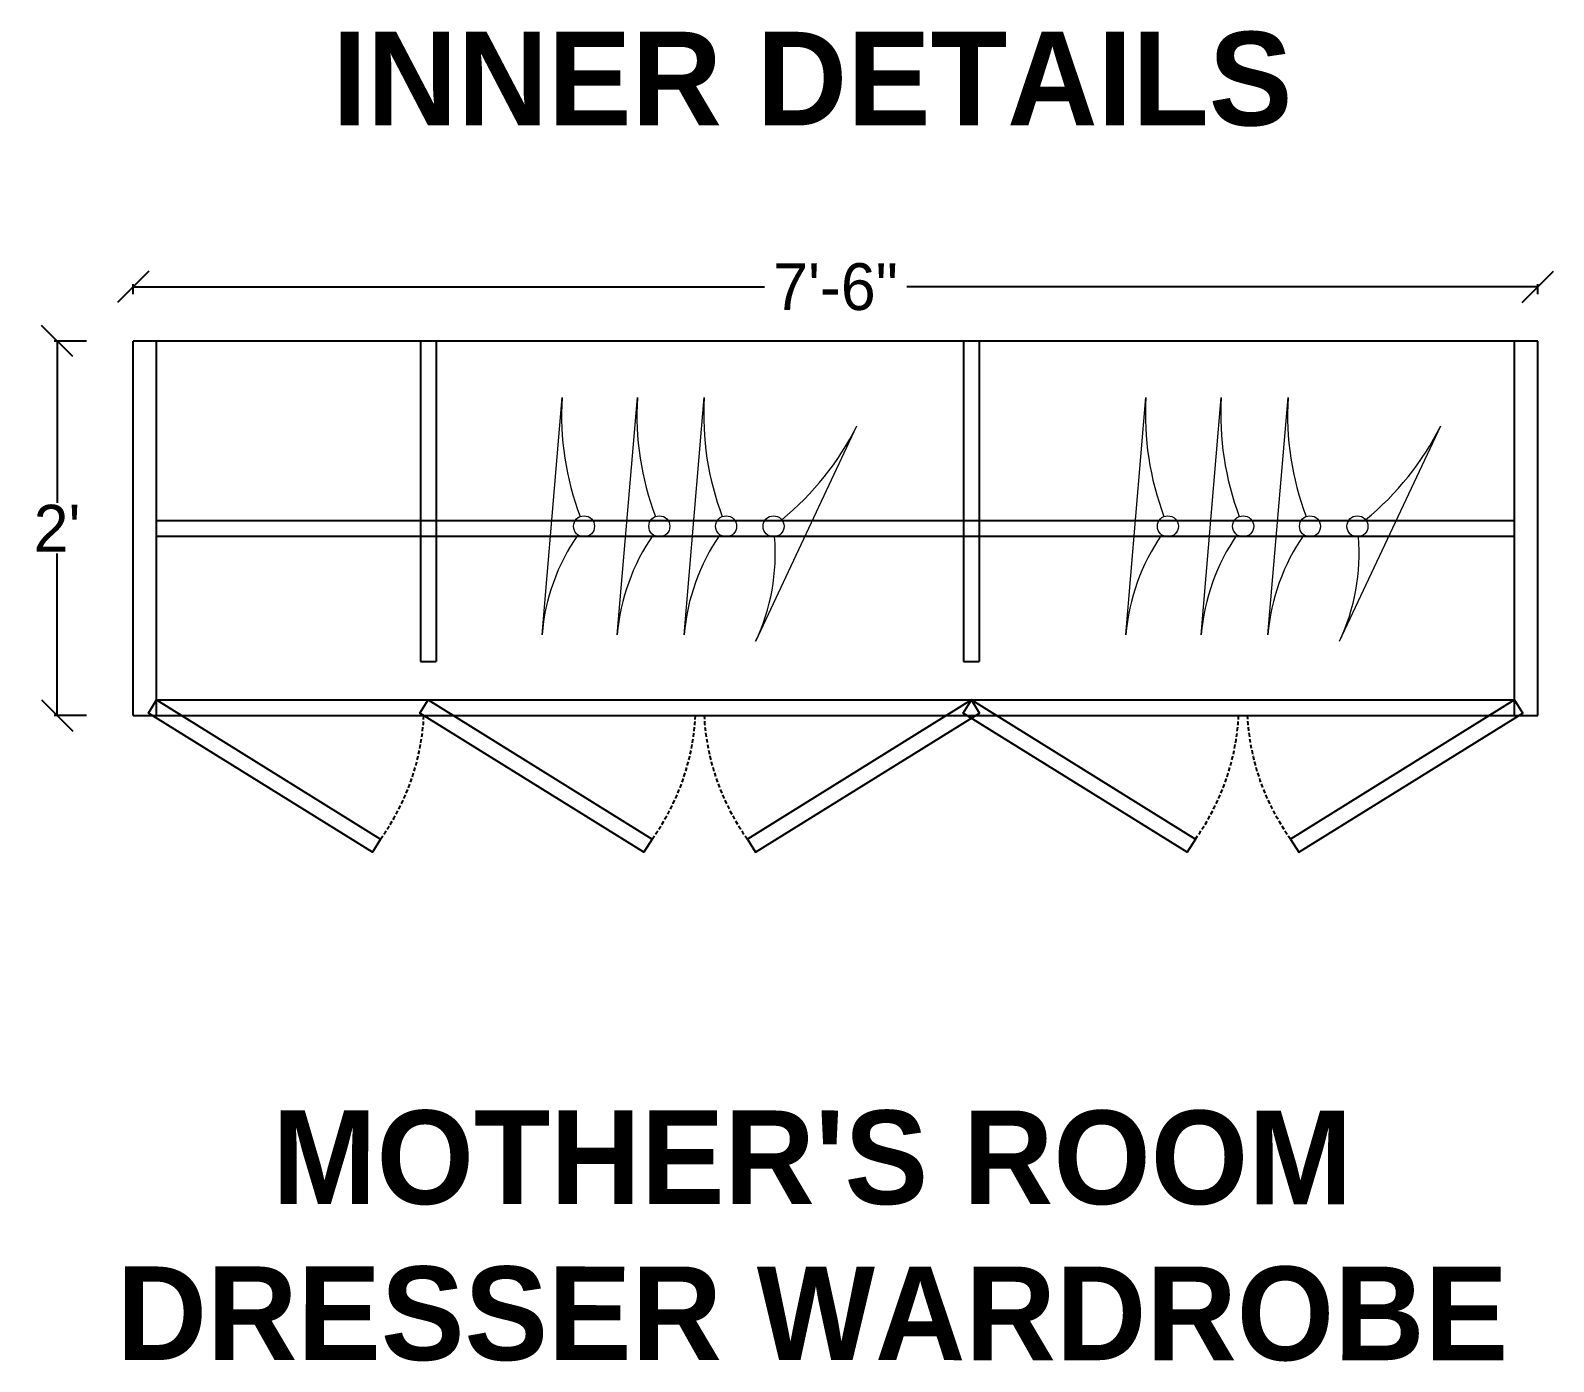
# Model space of a CAD drawing. Header units: inches. Extents: x -2624 to 3682, y -673 to 3670.
# Drawn here: x 346 to 443.6, y 1081.1 to 1166.5 of the extents above; entities that cross this region are included whole.
import ezdxf

# ---------------------------------------------------------------- set-up
doc = ezdxf.new("R2010")
doc.units = ezdxf.units.IN
doc.header["$MEASUREMENT"] = 0
doc.linetypes.add('DASHED2', pattern=[0.375, 0.25, -0.125])
doc.layers.add('Furniture', color=251, linetype='Continuous', lineweight=18)
doc.styles.add('HEMI', font='stylu.ttf')
doc.styles.get("Standard").update_dxf_attribs({"font": 'arial.ttf'})
doc.dimstyles.get("Standard").update_dxf_attribs({"dimtxt": 0.18, "dimasz": 0.18, "dimexe": 0.18, "dimexo": 0.0625, "dimgap": 0.09, "dimtad": 0, "dimtih": 1, "dimtoh": 1, "dimdec": 0, "dimzin": 0, "dimdsep": 46, "dimlunit": 4, "dimtxsty": 'Standard', "dimcen": 0.09, "dimadec": 0, "dimazin": 0, "dimtfac": 1, "dimtdec": 0, "dimtofl": 0, "dimtmove": 0, "dimatfit": 3, "dimfxl": 1, "dimtolj": 1, "dimtzin": 0, "dimarcsym": 0})

# ---------------------------------------------------------------- blocks, each defined once
blk = doc.blocks.new('46u46 u')
at = {"layer": 'Furniture', "color": 133, "lineweight": -2, "true_color": 0x84cdcc}
for p, q in [((1719223.223, 5855.25), (1719238.426, 5853.967)), ((1719223.223, 5850.425), (1719238.426, 5849.142)), ((1719223.223, 5846.144), (1719238.426, 5844.86)), ((1719222.809, 5841.561), (1719236.617, 5835.071))]:
    blk.add_line(p, q, dxfattribs=at)
for centre in [(1719230.175, 5852.559), (1719230.175, 5847.734), (1719230.175, 5843.453), (1719230.175, 5840.416)]:
    blk.add_circle(centre, 0.673, dxfattribs=at)
for centre, radius, start, end in [((1719222.13, 5842.103), 13.193, 55.34874, 85.24855), ((1719237.351, 5835.381), 18.617, 86.69029, 110.60163), ((1719222.13, 5837.277), 13.193, 55.34874, 85.24855), ((1719237.351, 5830.555), 18.617, 86.69029, 110.60163), ((1719222.13, 5832.996), 13.193, 55.34874, 85.24855), ((1719237.351, 5826.274), 18.617, 86.69029, 110.60163), ((1719228.437, 5853.494), 13.193, 244.75145, 274.65126), ((1719244.979, 5851.705), 18.617, 219.39837, 243.30971)]:
    blk.add_arc(centre, radius, start, end, dxfattribs=at)
blk = doc.blocks.new('_Oblique')
at = {"color": 0, "linetype": 'ByBlock', "lineweight": -2}
blk.add_line((-0.5, -0.5), (0.5, 0.5), dxfattribs=at)
blk = doc.blocks.new('*D52')
at = {"color": 254, "lineweight": -2, "transparency": 16777216}
for p, q in [((352.571, 1149.559), (352.571, 1150.206)), ((442.571, 1149.559), (442.571, 1150.206))]:
    blk.add_line(p, q, dxfattribs=at)
at = {"color": 5, "lineweight": -2, "transparency": 16777216}
for p, q in [((352.571, 1150.026), (393.015, 1150.026)), ((442.571, 1150.026), (402.127, 1150.026))]:
    blk.add_line(p, q, dxfattribs=at)
at = {"layer": 'Defpoints', "color": 0, "transparency": 16777216}
for p in [(442.571, 1150.026), (352.571, 1146.559), (442.571, 1146.559)]:
    blk.add_point(p, dxfattribs=at)
at = {"color": 5, "lineweight": -2, "transparency": 16777216, "xscale": 2, "yscale": 2, "zscale": 2, "rotation": 180}
blk.add_blockref('_Oblique', (352.571, 1150.026), dxfattribs=at)
at = {"color": 5, "lineweight": -2, "transparency": 16777216, "xscale": 2, "yscale": 2, "zscale": 2}
blk.add_blockref('_Oblique', (442.571, 1150.026), dxfattribs=at)
at = {"color": 5, "transparency": 16777216, "insert": (397.571, 1150.026), "char_height": 3, "attachment_point": 5, "style": 'HEMI'}
blk.add_mtext('\\A1;7\'-6"', dxfattribs=at)
blk = doc.blocks.new('*D53')
at = {"color": 254, "lineweight": -2, "transparency": 16777216}
for p, q in [((349.571, 1146.559), (347.511, 1146.559)), ((349.571, 1122.559), (347.511, 1122.559))]:
    blk.add_line(p, q, dxfattribs=at)
at = {"color": 5, "lineweight": -2, "transparency": 16777216}
for p, q in [((347.691, 1146.559), (347.691, 1136.179)), ((347.691, 1122.559), (347.691, 1132.94))]:
    blk.add_line(p, q, dxfattribs=at)
at = {"layer": 'Defpoints', "color": 0, "transparency": 16777216}
for p in [(352.571, 1146.559), (347.691, 1122.559), (352.571, 1122.559)]:
    blk.add_point(p, dxfattribs=at)
at = {"color": 5, "lineweight": -2, "transparency": 16777216, "xscale": 2, "yscale": 2, "zscale": 2}
for p, rotation in [((347.691, 1146.559), 90), ((347.691, 1122.559), 270)]:
    blk.add_blockref('_Oblique', p, dxfattribs=dict(at, rotation=rotation))
at = {"color": 5, "transparency": 16777216, "insert": (347.691, 1134.559), "char_height": 3, "attachment_point": 5, "style": 'HEMI'}
blk.add_mtext("\\A1;2'", dxfattribs=at)

msp = doc.modelspace()

# ---------------------------------------------------------------- linework, layer by layer
at = {"color": 18, "true_color": 0x000000}
for p, q in [((442.571, 1146.559), (352.571, 1146.559)), ((352.571, 1122.559), (352.571, 1146.559)), ((354.071, 1122.559), (354.071, 1146.559)), ((370.971, 1146.559), (370.971, 1126.02)), ((371.971, 1146.559), (371.971, 1126.02)), ((405.771, 1146.559), (405.771, 1126.02)), ((406.771, 1146.559), (406.771, 1126.02)), ((441.071, 1122.559), (441.071, 1146.559)), ((442.571, 1122.559), (442.571, 1146.559)), ((370.971, 1126.02), (371.971, 1126.02)), ((405.771, 1126.02), (406.771, 1126.02)), ((354.071, 1123.559), (441.071, 1123.559)), ((352.571, 1122.559), (442.571, 1122.559))]:
    msp.add_line(p, q, dxfattribs=at)
at = {"color": 252, "true_color": 0x939598}
for p, q in [((354.071, 1135.059), (441.071, 1135.059)), ((354.071, 1134.059), (441.071, 1134.059))]:
    msp.add_line(p, q, dxfattribs=at)
at = {"color": 18, "true_color": 0x000000}
for points in [[(354.071, 1123.559), (368.424, 1114.637), (367.896, 1113.788), (353.543, 1122.71)], [(371.471, 1123.559), (385.824, 1114.637), (385.296, 1113.788), (370.943, 1122.71)], [(406.271, 1123.559), (391.918, 1114.637), (392.446, 1113.788), (406.799, 1122.71)], [(406.271, 1123.559), (420.624, 1114.637), (420.096, 1113.788), (405.743, 1122.71)], [(441.071, 1123.559), (426.718, 1114.637), (427.246, 1113.788), (441.599, 1122.71)]]:
    msp.add_lwpolyline(points, close=True, dxfattribs=at)
at = {"color": 18, "linetype": 'DASHED2', "true_color": 0x000000}
for centre, start, end in [((356.308, 1123.325), 324.35689, 357.05777), ((373.708, 1123.325), 324.35689, 357.05777), ((404.033, 1123.325), 182.94223, 215.64311), ((408.508, 1123.325), 324.35689, 357.05777), ((438.833, 1123.325), 182.94223, 215.64311)]:
    msp.add_arc(centre, 14.908, start, end, dxfattribs=at)

# ---------------------------------------------------------------- block references
at = {"lineweight": 9, "rotation": 89.99999999999997}
for p in [(6234.012, -1718095.492), (6271.419, -1718095.492)]:
    msp.add_blockref('46u46 u', p, dxfattribs=at)

# ---------------------------------------------------------------- texts
at = {"color": 1, "lineweight": 5, "char_height": 6, "width": 123.46382, "attachment_point": 1, "rotation": 359.99056, "style": 'HEMI'}
for s, insert in [('\\pxqc;{\\fStylus BT|b1|i0|c0|p34;INNER DETAILS}', (334.352, 1166.392)), ("\\pxqc;{\\fStylus BT|b1|i0|c0|p34;MOTHER'S ROOM\\PDRESSER WARDROBE}", (334.352, 1097.247))]:
    msp.add_mtext(s, dxfattribs=dict(at, insert=insert))

# ---------------------------------------------------------------- dimensions: what is measured, and where the dimension line sits
at = {"color": 18, "true_color": 0x000000}
dim = msp.add_linear_dim(base=(442.571, 1150.026), p1=(352.571, 1146.559), p2=(442.571, 1146.559), dimstyle='Standard', override={"dimtxt": 3, "dimasz": 2, "dimexo": 3, "dimtxsty": 'HEMI', "dimblk": 'Oblique', "dimcen": 0, "dimclrd": 5, "dimclre": 254, "dimclrt": 5, "dimldrblk": 'Oblique', "dimfxl": 0.03937, "dimarcsym": 1}, dxfattribs=at)
dim.commit()
dim.dimension.update_dxf_attribs({"geometry": '*D52', "text_midpoint": (397.571, 1150.026)})
dim = msp.add_linear_dim(base=(347.691, 1122.559), p1=(352.571, 1146.559), p2=(352.571, 1122.559), angle=90, dimstyle='Standard', override={"dimtxt": 3, "dimasz": 2, "dimexo": 3, "dimtxsty": 'HEMI', "dimblk": 'Oblique', "dimcen": 0, "dimclrd": 5, "dimclre": 254, "dimclrt": 5, "dimldrblk": 'Oblique', "dimfxl": 0.03937, "dimarcsym": 1}, dxfattribs=at)
dim.commit()
dim.dimension.update_dxf_attribs({"geometry": '*D53', "text_midpoint": (347.691, 1134.559)})

doc.saveas('drawing.dxf')
